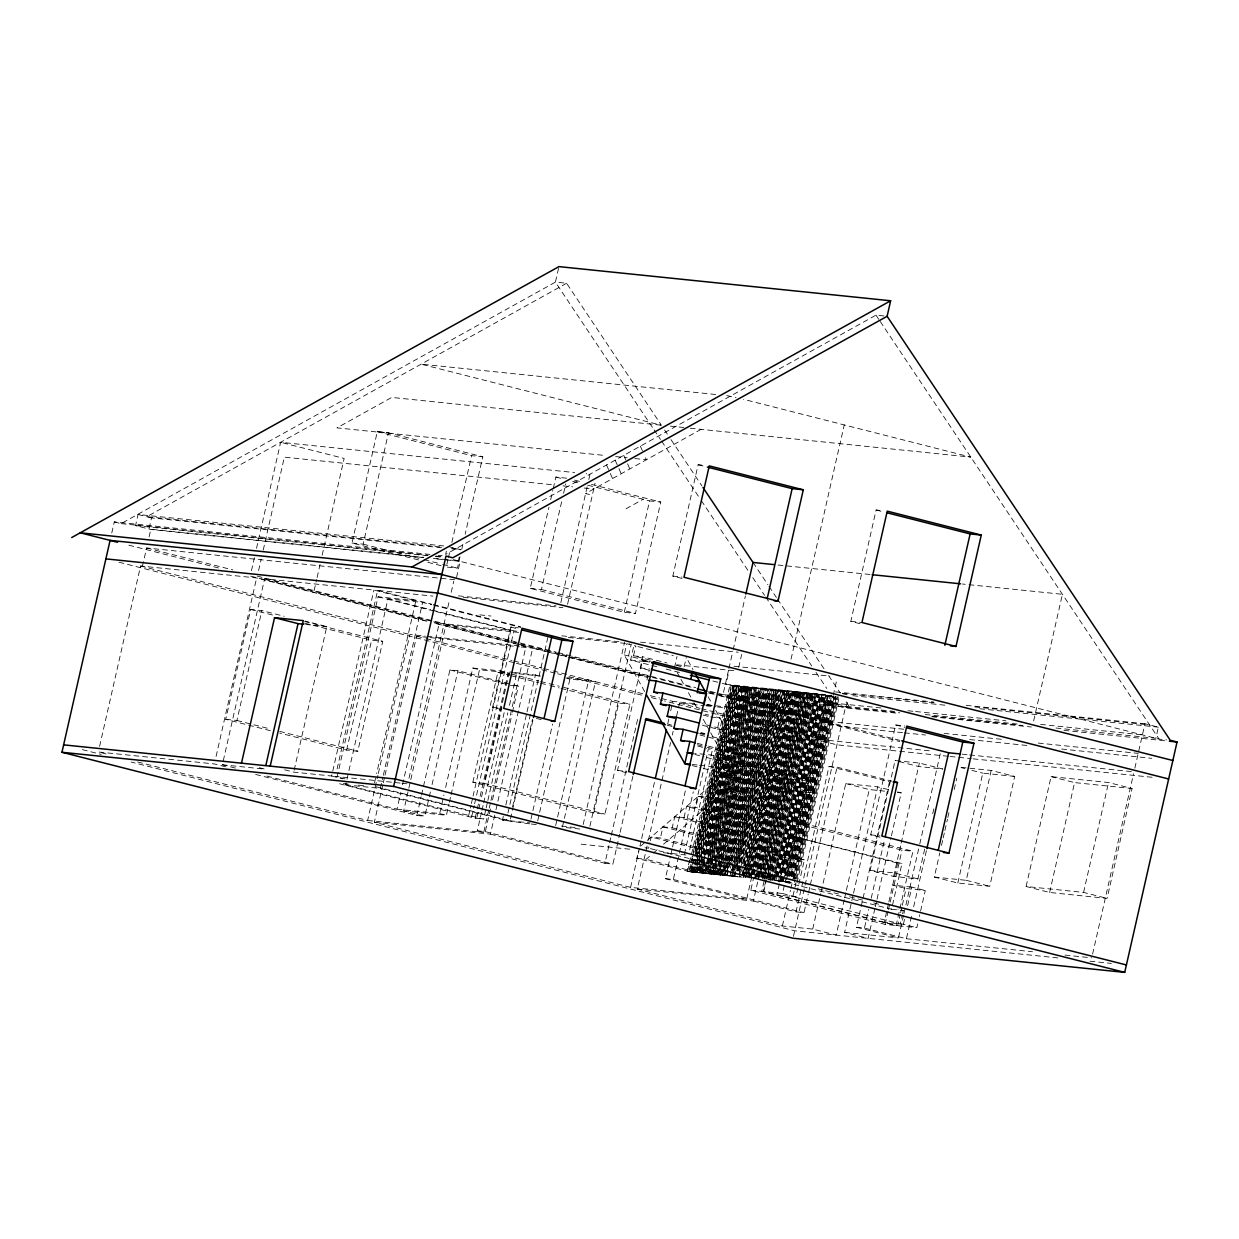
<?xml version="1.0" encoding="UTF-8"?>
<svg xmlns="http://www.w3.org/2000/svg" width="1239" height="1239" viewBox="0 0 1239 1239"><rect width="100%" height="100%" fill="white"/><g stroke="black" fill="none" stroke-linecap="round" stroke-linejoin="round"><path stroke-width="0.75" stroke-dasharray="5 3.75" d="M111.773 533.002L114.298 521.898L430.661 554.483M423.661 557.596L150.786 529.487L135.547 525.615L138.071 514.479L447.465 546.337M99.6 746.343L140.565 566.006L256.628 577.963L426.836 621.25M441.673 547.777L151.499 517.902L148.974 529.038L423.769 557.333M142.392 566.471L146.589 547.979L455.983 579.852L460.18 561.36L433.278 558.588M149.098 536.89L150.786 529.487M251.455 570.714L254.413 557.689M256.519 548.381L280.633 442.292L574.648 472.57M216.082 756.425L256.628 577.963M258.579 570.575L261.119 559.409M263.226 550.116L284.351 457.145L553.399 484.852M270.365 730.685L225.73 719.332L250.696 609.449L261.863 610.595L284.196 616.279M235.364 768.072L222.37 764.757L264.619 578.783L373.915 590.043L415.886 600.714L376.625 773.539M225.73 719.332L236.912 720.479L261.863 610.595M314.117 590.6L316.657 579.434M317.091 577.56L320.049 564.535M322.155 555.227L344.148 458.445L280.633 442.292M294.154 770.24L326.786 626.593L305.088 621.08M418.565 559.951L352 543.023L377.306 431.652L388.473 432.798L482.776 456.788L465.183 534.179M352 543.023L363.166 544.169L388.473 432.798M284.676 769.806L293.72 772.114L331.649 776.017L373.915 590.043M337.101 768.892L377.647 590.414L432.829 596.098M337.07 777.163L378.05 596.811L415.886 600.714M346.626 750.075L371.592 640.207L382.758 641.353L357.792 751.237L346.626 750.075L279.673 733.054M485.734 809.779L483.613 819.118L345.712 784.829L387.962 598.855L422.607 602.417L431.853 604.771M374.488 782.94L376.191 775.428M137.591 761.97L367.642 820.481L377.88 775.397M378.313 773.523L409.892 634.507L425.116 636.072M345.712 784.829L380.342 788.407L382.913 777.132M383.331 775.258L422.607 602.417M751.763 876.778L746.637 899.313L630.574 887.372L374.348 822.2L382.897 784.628M383.316 782.738L384.601 777.116M385.019 775.227L416.614 636.211L428.028 637.388M446.365 551.2L445.622 554.437L875.988 315.14L887.124 316.286M448.007 559.455L446.288 566.997L457.47 568.159L460.041 556.822M448.441 557.565L450.16 550.023M451.863 542.465L471.594 455.642L482.776 456.788M266.943 776.094L396.991 809.175L400.832 792.263M402.536 784.752L439.241 623.202L510.7 630.558L473.097 796.011M408.994 778.216L449.54 599.753M451.228 592.319L453.737 581.23M459.204 557.178L458.368 560.895L450.671 560.105M461.76 549.28L463.479 541.722M430.367 792.015L424.853 816.269L403.697 810.879L445.947 624.905L518.568 632.386M255.637 774.437L416.877 815.448L421.105 796.785M421.539 794.927L449.927 669.927L457.919 670.748L509.198 683.789M432.055 784.55L457.919 670.748M558.557 268.336L555.413 282.12L653.015 428.276M396.991 809.175L439.706 813.574L443.949 794.927M445.637 787.462L472.771 668.053L501.501 671.011L508.222 672.731L478.966 801.447M403.697 810.879L446.427 815.277L448.967 804.096M449.385 802.222L450.655 796.631M451.089 794.757L479.478 669.772L508.222 672.731M472.88 782.196L497.846 672.312L509.028 673.474L484.062 783.342L472.88 782.196L593.775 812.939L604.957 814.1L629.923 704.217L561.097 686.716M501.718 709.591L492.595 707.268L510.809 627.089L518.243 627.863M468.435 816.532L470.99 805.335M471.409 803.476L472.678 797.885M471.641 816.857L474.196 805.598M474.614 803.708L513.891 630.883L519.668 631.472M339.532 783.745L475.157 818.251L476.86 810.786M477.278 808.912L478.548 803.321M476.907 817.399L479.865 804.343M481.568 796.878L501.903 707.33M509.121 675.627L509.957 671.894L540.545 675.797M488.816 809.903L483.706 832.438L477.325 830.811L481.553 812.164M481.986 810.291L483.256 804.7M483.675 802.841L504.443 711.418M486.168 807.921L487.438 802.33M487.856 800.456L507.773 712.781M509.477 705.316L516.678 673.598L540.39 676.045M489.25 808.014L490.536 802.376M490.954 800.502L525.956 646.464L434.316 623.155M477.325 830.811L485.301 831.632L490.814 807.394M492.502 799.929L512.001 714.113M512.435 712.239L518.367 686.127L511.041 684.253M374.348 822.2L490.412 834.141L495.538 811.607M495.972 809.733L532.662 648.167L545.764 651.497M529.456 823.842L502.445 820.032L503.297 816.3M505.837 805.118L526.606 713.695M527.024 711.836L535.511 674.527M502.445 820.032L506.271 820.435L507.556 814.797M507.99 812.923L548.103 636.335M512.559 806.821L532.476 719.131M376.253 786.796L510.019 820.822L533.064 719.379M560.833 602.603L587.224 486.478M588.819 479.431L590.012 474.15L586.171 473.747M567.555 604.307L595.061 483.21M530.973 819.149L552.594 724.01M537.695 820.868L569.909 679.08L595.448 681.713L562.382 827.234M555.676 825.515L588.726 680.01L566.842 677.748M624.27 612.267L649.577 500.912L660.743 502.058L635.452 613.429L624.27 612.267L530.246 588.355L548.923 507.262M583.182 824.508L624.58 642.282M644.667 691.579L624.239 654.889L626.779 643.753L636.072 646.123M589.903 826.212L631.301 644.001M593.775 812.939L618.741 703.071L629.923 704.217M656.778 666.721L630.605 660.062L633.965 645.271M650.243 660.108L633.501 655.849L635.607 646.572M649.53 670.299L640.238 667.929L642.762 656.794L666.954 662.958M626.81 772.826L617.487 770.457L642.452 660.573L649.871 661.332M490.412 834.141L604.926 863.273L609.17 844.626M609.588 842.752L610.858 837.161M611.292 835.287L637.992 717.753M646.959 680.025L649.066 670.748M682.054 578.443L672.839 576.104L698.13 464.733L705.564 465.508M604.926 863.273L612.902 864.094L619.686 834.25M620.12 832.376L632.835 776.419M674.481 667.666L677.005 656.531M692.043 864.357L690.34 871.884L636.846 858.364L638.534 850.93M630.574 887.372L639.541 847.91M639.959 846.036L641.244 840.398M641.678 838.524L654.904 780.291M667.713 723.932L668.983 718.295M670.702 710.783L672.823 701.382L695.668 703.737M684.16 666.768L686.267 657.491M844.255 899.638L836.201 935.073L812.691 929.095L782.367 925.967L637.295 889.075L647.966 842.117M648.384 840.228L670.578 742.548M672.297 735.037L673.149 731.273M676.556 716.25L679.545 703.102L704.279 705.641M644.93 847.801L648.632 848.173L649.902 842.613M650.32 840.754L651.156 837.037L660.418 837.998L710.659 850.775L713.184 839.639L722.445 840.584L724.97 829.449L734.231 830.409L684.005 817.632L674.744 816.671L672.204 827.807L662.942 826.862L660.418 837.998M746.637 899.313L665.374 878.652L670.454 856.257M670.888 854.399L672.158 848.792M672.576 846.934L685.725 789.104M684.005 817.632L686.53 806.496L695.791 807.441L746.017 820.218L748.557 809.082L757.819 810.043L707.577 797.266L698.316 796.305L695.791 807.441M665.374 878.652L673.35 879.473L693.282 791.783M684.424 854.229L708.383 748.759L712.41 749.781L689.287 851.549M728.486 670.392L723.003 694.599L899.793 712.797M728.919 668.533L732.729 651.776M733.147 649.917L745.413 595.944M722.229 683.355L725.977 684.315L728.919 671.368M702.498 725.295L717.381 729.074L719.921 717.939L716.188 716.994M689.612 860.005L687.072 871.141L699.911 872.86L702.9 859.711M687.645 871.187L729.91 685.213L825.685 695.079L783.435 881.053L788.035 881.936M731.18 685.353L688.93 871.327L692.57 872.101M689.565 871.389L692.555 858.24M692.988 856.366L731.815 685.415L735.78 686.22L695.234 864.698M695.033 851.208L732.59 685.895L831.57 696.086L790.606 876.438M707.577 797.266L710.102 786.13L719.363 787.075L769.605 799.852L772.129 788.716L781.391 789.677L731.149 776.899L721.903 775.939L772.129 788.716M692.105 865.953L690.851 871.528L694.49 872.302M692.524 864.094L693.794 858.534M695.482 851.1L733.101 685.539M691.486 871.59L692.756 865.953M693.19 864.079L694.475 858.441M694.893 856.567L733.736 685.616L737.701 686.421L699.71 853.625M691.61 872.008L692.895 866.371M695.884 853.222L733.875 686.034L729.91 685.213M692.26 872.07L693.53 866.433M696.519 853.284L734.51 686.096M738.723 667.403L741.665 654.471M694.026 866.154L692.756 871.714L696.411 872.504M694.444 864.295L695.714 858.735M696.132 856.877L735.021 685.74M693.406 871.791L694.676 866.154M695.11 864.28L696.38 858.642M696.814 856.753L735.656 685.802L738.336 686.483L696.086 872.473M693.53 872.21L694.816 866.572M694.165 872.271L696.303 862.886M696.736 860.997L698.006 855.359M698.44 853.485L736.431 686.298M699.927 735.006L724.118 741.17L726.643 730.034L702.451 723.87M696.783 862.638L694.676 871.915L698.316 872.705M697.201 860.78L698.471 855.22M698.889 853.361L736.926 685.941L740.256 686.685L698.006 872.674M695.311 871.977L696.597 866.355M697.015 864.466L698.3 858.828M698.734 856.954L737.561 686.003M695.451 872.411L699.292 855.499M696.597 872.117L698.703 862.84M699.121 860.981L738.847 686.143L742.176 686.886L703.334 857.837M698.517 866.541L697.232 872.179L698.502 872.318L740.767 686.329L744.081 687.087L705.254 858.038M698.935 864.667L739.482 686.205M697.356 872.597L698.641 866.959M699.075 865.085L739.621 686.623M741.402 686.406L699.152 872.38L700.422 872.504L742.672 686.53L746.002 687.273L707.593 856.35M699.276 872.798L703.117 855.886M703.551 854.012L741.526 686.824M706.726 865.875L705.022 873.387L701.057 872.581L743.323 686.592M701.197 872.999L703.334 863.598M703.752 861.725L705.037 856.087M705.456 854.213L743.446 687.01M703.117 867.424L701.832 873.061L697.557 872.21M703.535 865.55L704.821 859.912M703.179 868.988L702.343 872.705L701.057 872.581M703.597 867.145L704.867 861.57M706.555 854.151L744.593 686.731L747.922 687.475L707.794 864.063M749.192 687.614L706.942 873.588L702.978 872.767L703.829 869.019M704.263 867.145L705.533 861.508M707.252 853.981L745.228 686.793M703.969 869.437L703.117 873.201L699.462 872.411M707.376 854.414L745.367 687.211M703.752 873.263L704.604 869.499M705.936 865.488L704.248 872.906L702.978 872.767M706.369 863.629L707.624 858.054M708.058 856.195L746.513 686.933L749.827 687.676L707.577 873.65M712.27 858.751L708.863 873.789L704.898 872.968L705.75 869.22M706.168 867.331L707.454 861.694M707.887 859.82L747.148 686.995M707.159 864.001L747.272 687.413M705.657 873.464L707.376 865.937M707.856 865.674L706.168 873.108L704.898 872.968M708.274 863.815L709.544 858.255M709.962 856.397L748.418 687.118L751.748 687.877L713.339 856.939M709.808 873.882L706.803 873.17L707.655 869.406M708.089 867.532L709.374 861.895M709.792 860.021L749.068 687.196M706.803 873.17L708.089 873.294L709.777 865.875M710.195 864.017L750.338 687.32L753.033 688.001M709.575 869.608L708.723 873.371L713.649 874.285M710.009 867.734L711.279 862.096M711.713 860.222L750.973 687.382L754.938 688.203L716.529 857.28M712.704 856.877L751.113 687.8M731.149 776.899L733.689 765.764L742.951 766.693L740.101 754.195L715.708 710.365M709.498 873.851L712.905 858.828M710.009 873.495L711.682 866.076M712.115 864.218L713.37 858.642M713.803 856.799L752.259 687.521M710.768 873.991L711.496 869.809M712.053 868.353L752.894 687.583L756.859 688.404L717.598 861.229M711.418 874.053L712.27 870.289M712.688 868.415L713.974 862.778M714.392 860.904L753.668 688.063M710.644 873.557L711.914 873.696L712.766 869.979M713.184 868.121L754.164 687.722M712.688 874.176L716.096 859.154M713.323 874.238L714.175 870.49M714.609 868.616L715.894 862.979M716.312 861.09L755.573 688.264M718.651 865.178L758.779 688.59L754.814 687.784L712.549 873.758L713.834 873.898L717.211 859.045M717.629 857.187L756.084 687.908M714.609 874.378L715.461 870.614M715.879 868.74L717.164 863.103M715.244 874.44L716.096 870.692M718.651 859.417L757.494 688.466M718.868 867.13L759.414 688.667L756.719 687.97L714.469 873.96L715.755 874.084L718.697 861.09M719.116 859.246L758.005 688.11L761.335 688.853L719.069 874.842M719.379 861.012L716.39 874.161L720.99 875.028L723.127 865.643M719.797 859.123L758.64 688.172M717.164 874.641L718.434 869.004M717.66 874.285L718.93 868.725M719.348 866.866L720.618 861.291M721.036 859.432L759.925 688.311L763.239 689.054L723.545 863.769M719.162 870.599L720.432 864.961M720.866 863.087L760.56 688.373M718.434 874.765L760.684 688.791M720.85 868.911L719.58 874.486L718.31 874.347M721.268 867.052L722.538 861.492M722.957 859.634L761.83 688.497L765.16 689.256L725.465 863.955M720.355 874.966L722.352 865.163M722.91 863.691L762.465 688.574M722.755 869.112L721.501 874.688L720.215 874.548M723.189 867.254L724.443 861.694M724.877 859.835L763.751 688.698L767.08 689.457L728.238 860.408M722.987 870.986L764.386 688.76M722.26 875.168L723.545 869.53M723.979 867.656L764.525 689.194M723.762 871.482L725.047 865.844M728.021 875.756L724.056 874.951L766.306 688.961M727.169 862.22L724.18 875.369L720.54 874.579M727.603 860.331L766.43 689.38M724.815 875.431L726.1 869.793M726.534 867.919L727.804 862.282M728.284 862.081L725.326 875.075L724.056 874.951M728.702 860.222L767.576 689.101L770.906 689.844L732.063 860.795M729.926 875.958L725.961 875.137L768.226 689.163M726.952 871.807L728.238 866.169M728.656 864.295L768.35 689.581M726.735 875.632L728.021 869.995M728.439 868.105L729.725 862.483M730.158 860.594L768.985 689.643L765.671 688.899L723.406 874.873L722.136 874.749L726.1 875.555M730.189 862.282L727.247 875.276L725.961 875.137M730.623 860.424L769.496 689.287L772.826 690.046L730.576 876.019M731.304 860.315L770.131 689.364M730.576 864.481L770.271 689.782M730.36 868.307L731.645 862.669M732.528 860.625L771.417 689.488L774.096 690.169L731.846 876.159M730.36 874.084L772.052 689.55L776.017 690.371L735.889 866.959M732.342 870.103L773.322 689.689M732.141 873.851L733.426 868.214M733.844 866.34L773.972 689.751L777.937 690.572L738.661 863.397M732.481 876.221L774.731 690.247M734.262 870.289L775.242 689.891M734.913 870.289L775.877 689.953L779.842 690.773L740.581 863.598M733.767 876.345L735.47 868.833M734.402 876.422L736.105 868.895M736.539 867.021L776.652 690.433M733.627 875.927L734.913 876.066L777.163 690.077M736.818 870.49L777.798 690.154L780.493 690.835L741.216 863.66M736.957 870.909L738.243 865.271M737.592 870.971L738.878 865.349M739.296 863.459L778.572 690.634M738.088 870.692L779.083 690.278L782.398 691.021L743.137 863.862M738.738 870.692L779.718 690.34M738.878 871.11L740.148 865.472M739.513 871.172L740.798 865.534M740.426 869.035L738.738 876.453L742.068 877.212M740.845 867.176L780.988 690.479L784.318 691.223L742.486 875.323M739.373 876.515L740.659 870.893M742.502 863.8L781.623 690.541M741.433 871.373L742.703 865.736M743.601 863.66L782.909 690.681L786.238 691.424L743.973 877.398M743.849 865.442L783.544 690.743M741.851 875.261L783.683 691.161M791.04 659.194L844.255 424.946M743.415 873.139L744.685 867.563M745.104 865.72L784.829 690.866L788.143 691.625L747.597 870.088M743.214 876.918L744.484 871.28M744.918 869.406L785.464 690.944M743.338 877.336L785.588 691.362M745.336 873.34L786.734 691.068L790.064 691.811L750.369 866.526M745.971 873.356L747.256 867.718M747.69 865.844L787.385 691.13M745.259 877.537L746.544 871.9M746.962 870.026L787.508 691.548M745.893 877.599L747.179 871.962M747.241 873.526L748.511 867.966M748.929 866.107L788.654 691.269L791.984 692.012L751.438 870.475M747.891 873.557L749.177 867.919M749.595 866.046L789.289 691.331M747.179 877.739L748.449 872.101M748.883 870.212L789.429 691.749M748.666 874.037L749.951 868.4M748.31 877.444L790.575 691.47L793.889 692.214L752.181 874.904M748.96 877.506L791.21 691.532M750.788 870.413L791.334 691.951M749.719 878.002L751.004 872.364M750.648 875.787L752.336 868.353M752.77 866.51L792.48 691.656L795.81 692.415L755.867 867.95M751.299 875.834L753.002 868.307M753.436 866.433L793.13 691.734M751.004 878.126L752.29 872.488M752.708 870.614L793.254 692.152M752.987 874.13L754.257 868.554M754.675 866.696L794.4 691.858L797.095 692.539L756.549 871.002M753.637 874.145L754.923 868.508M755.341 866.634L795.035 691.92L799 692.74L756.75 878.714M753.777 874.564L755.047 868.926M755.48 867.052L795.175 692.338M917.681 923.953L916.829 927.655L885.126 924.402L750.803 890.237L753.746 877.243M754.179 875.384L755.697 869.004M756.595 866.897L796.321 692.059M754.706 878.095L755.558 874.347M757.261 866.835L796.956 692.121L800.921 692.942L760.792 869.53M754.83 878.528L756.115 872.891M755.898 876.701L797.73 692.601M755.976 878.234L798.226 692.26M757.044 876.422L798.876 692.322L802.841 693.128L762.713 869.716M757.819 876.902L799.635 692.802M758.314 876.577L759.584 871.002M760.003 869.143L800.146 692.446M637.295 889.075L753.358 901.032L760.188 870.971M760.607 869.097L795.608 715.042L899.762 741.542M758.531 878.497L759.383 874.734M759.817 872.86L800.781 692.524L803.476 693.205L763.348 869.778M759.089 877.042L760.374 871.404M759.724 877.104L761.009 871.466M761.443 869.592L801.556 693.004M761.071 873.061L802.067 692.647L805.396 693.391L765.268 869.979M760.87 876.809L802.702 692.709M761.009 877.227L762.295 871.606M761.644 877.305L762.93 871.667M762.155 876.964L763.41 871.404M763.828 869.546L803.987 692.849L807.301 693.592L766.337 873.944M762.372 878.885L763.224 875.137M763.642 873.247L804.622 692.911M762.93 877.429L764.2 871.791M764.633 869.917L804.746 693.329M763.565 877.491L764.85 871.869M763.642 879.024L764.478 875.307M764.912 873.449L805.892 693.035L809.222 693.794L766.972 879.767M764.277 879.086L765.129 875.323M765.563 873.449L806.527 693.112M806.666 693.53L761.753 891.352L896.076 925.518L912.942 851.286L778.619 817.121L767.669 815.99L901.992 850.155L912.942 851.286M765.052 879.566L765.903 875.818M767.669 869.933L807.813 693.236L811.142 693.995L768.877 879.969M765.872 880.387L763.348 891.522L897.671 925.688L900.195 914.552M766.306 878.528L767.561 872.968M767.994 871.11L808.447 693.298M766.755 877.832L808.587 693.732M763.751 891.631L766.275 880.495M766.709 878.637L767.963 873.061M768.397 871.203L772.191 854.507M767.901 877.553L809.733 693.437L813.047 694.181L771.649 876.407M810.368 693.499L768.118 879.489L769.388 879.613L811.638 693.639L814.968 694.382L774.421 872.845M768.242 879.907L810.492 693.917M770.023 879.675L812.288 693.701M770.162 880.093L812.412 694.119M771.308 879.814L772.563 874.238M772.997 872.38L813.558 693.825L816.888 694.583L776.342 873.046M772.083 880.294L814.193 693.902M772.718 880.356L773.988 874.734M774.483 874.44L773.229 880.015L776.868 880.79M774.902 872.581L815.479 694.026L818.158 694.707L777.612 873.17M774.716 876.314L816.114 694.088L820.079 694.909L778.681 877.135M773.988 880.495L775.273 874.858M775.707 872.984L816.253 694.521M775.908 874.92L774.638 880.557L789.955 882.137M775.986 876.5L817.384 694.227M776.636 876.515L818.034 694.289L821.999 695.11L779.734 881.084M775.908 880.697L777.194 875.059M777.395 876.995L818.793 694.785M777.891 876.685L819.304 694.429M779.393 872.953L819.939 694.49L823.904 695.311M778.464 880.96L779.749 875.323M780.167 873.433L820.714 694.971M780.663 873.17L821.225 694.614M779.316 883.794L776.776 894.945L795.934 896.912L804.374 859.789L790.947 856.366L771.789 854.399L785.216 857.822L804.374 859.789M779.734 881.951L781.004 876.376M781.422 874.517L790.219 835.767L901.961 863.537L891.569 909.271L784.117 881.936L795.903 883.159L792.852 896.587L900.319 923.922L902.224 915.528M780.384 881.146L822.634 695.172M782.289 881.347L824.554 695.373L821.86 694.692L779.61 880.666L780.88 880.79L823.145 694.816L826.459 695.559L785.495 875.911M781.654 881.285L823.78 694.878M781.53 880.867L782.8 880.991L825.05 695.017L827.745 695.698L786.765 876.035M784.845 875.849L825.824 695.497M785.975 875.617L826.971 695.218M750.803 890.237L782.506 893.489L784.612 884.212M785.03 882.354L827.606 695.28L830.3 695.962L789.32 876.298M786.548 879.86L828.38 695.76M787.896 875.818L828.891 695.404L831.446 695.668L790.467 876.019M788.546 875.818L829.526 695.482M788.685 876.236L829.65 695.9M789.816 876.019L830.796 695.606M791.241 876.5L832.205 696.163L828.891 695.404M791.721 876.221L832.298 697.665M833.258 695.358L837.037 678.724M792.511 876.639L833.491 696.287M860.036 623.713L850.806 621.374L876.112 510.003L883.531 510.778M793.146 876.701L834.126 696.349M782.367 925.967L790.467 890.283M790.9 888.409L834.281 697.449M793.223 878.265L834.203 697.867M793.998 878.714L835.597 696.101M794.648 878.776L836.046 696.55M794.292 882.183L836.542 696.194M795.918 878.9L837.316 696.69M796.878 879.009L838.276 696.783M796.987 882.865L839.237 696.876M753.358 901.032L795.996 911.873L829.061 766.352L837.053 767.173L892.003 781.159M793.44 936.374L845.354 707.856L899.034 713.385M881.053 707.965L833.011 703.024L846.454 706.431L847.879 700.159M795.996 911.873L803.987 912.694L808.231 894.047M808.649 892.173L809.919 886.582M810.337 884.708L837.053 767.173M812.691 929.095L820.745 893.644M821.178 891.786L845.757 783.575L877.677 786.873L890.345 790.095M844.673 897.764L845.943 892.173M846.376 890.299L869.267 789.553L888.038 791.489M874.904 908.512L868.136 938.372L844.626 932.378L851.41 902.534M851.828 900.676L853.098 895.069M853.532 893.211L877.677 786.873M880.015 837.223L870.692 834.854L895.658 724.97L904.935 725.93M903.541 915.389L898.43 937.923L856.443 927.252L889.509 781.732L892.7 782.057M924.681 849.118L917.913 878.916L893.644 876.407L870.134 870.428L895.1 760.545L919.369 763.054L942.879 769.032L918.61 766.523L895.1 760.545M856.443 927.252L864.435 928.073L868.663 909.411M871.218 898.229L884.77 838.524M875.338 906.654L876.608 901.047M877.026 899.189L891.011 837.626M891.445 835.752L901.187 792.852L897.578 791.922M893.644 876.407L900.83 844.75M901.171 843.124L919.369 763.054M888.456 903.711L884.243 922.265L903.401 924.248L916.829 927.655M888.874 901.853L897.686 863.103L901.961 863.537M885.126 924.402L888.069 911.408M888.502 909.55L889.757 903.974M890.191 902.116L901.992 850.155M900.629 912.694L901.884 907.134M902.317 905.275L906.112 888.564L925.27 890.531L919.353 916.519M902.596 913.84L903.37 910.495L897.81 909.07M903.974 913.499L919.338 845.881M919.772 843.991L940.68 751.949M903.401 924.248L904.656 918.672M907.614 905.678L911.827 887.124L925.27 890.531M932.719 813.729L933.989 808.138M864.435 928.073L906.406 938.744L911.95 914.32M913.67 906.809L926.462 850.45M961.154 767.359L991.2 770.441L1014.71 776.435L989.744 886.303L957.824 883.02L934.314 877.042L939.812 852.835M941.501 845.385L942.771 839.794M943.204 837.936L944.474 832.345M944.892 830.486L947.432 819.304M947.85 817.446L949.12 811.855M954.2 789.506L956.74 778.34M957.824 883.02L982.79 773.136L1014.71 776.435M934.314 877.042L966.25 880.325L991.2 770.441M1033.651 720.912L1062.412 594.302L962.486 584.018M1026.109 886.489L1051.075 776.621L1108.549 782.537L1132.059 788.515L1107.093 898.399L1049.619 892.467L1026.109 886.489L1083.583 892.405L1107.093 898.399M1049.619 892.467L1074.585 782.599L1132.059 788.515M1083.583 892.405L1108.549 782.537M1092.612 954.076L1133.577 773.74M1134.847 768.165L1144.944 723.746L1158.372 727.169L1155.848 738.305L1053.986 727.82M550.674 499.704L552.842 490.288M553.275 488.398L555.877 477.077L567.059 478.223M530.246 588.355L541.428 589.501L561.84 500.866M563.575 493.323L565.758 483.891M640.687 846.067L645.922 841.544M647.238 840.414L733.689 765.733L783.931 778.541L817.059 781.948L711.217 755.031L694.692 753.327M636.846 858.364L646.092 859.308L651.9 854.306M653.356 853.051L657.708 849.288M663.515 844.27L740.411 777.844M702.141 867.083L696.333 872.086L646.092 859.308M703.597 865.829L709.389 860.811M710.845 859.556L790.652 790.621L793.177 779.486L705.936 757.308M114.298 521.898L121.097 523.632L555.413 282.12L566.595 283.266L661.425 425.271L421.136 364.158L717.087 394.637M566.595 283.266L146.806 516.694L440.821 546.988M701.15 429.298L585.613 493.54L592.335 495.244M626.051 508.78L643.32 499.178M726.689 395.613L736.121 397.44M660.79 425.132L391.756 397.425L336.993 427.873L606.041 455.58M670.392 426.123L683.851 427.517M690.247 428.229L970.803 457.129L743.586 399.33M377.57 431.73L388.736 432.876M615.644 456.572L627.166 457.764M634.864 458.554L646.386 459.731L644.125 454.651M563.002 485.843L572.604 486.834M584.142 488.027L593.744 489.018M777.999 565.015L870.243 574.509M452.343 548.165L456.2 548.567M451.29 548.769L460.893 549.76L449.215 546.786M672.839 576.104L682.116 577.064M438.327 555.273L442.153 555.676M121.097 523.632L428.214 555.258M435.896 556.048L441.657 556.652M135.547 525.615L427.641 555.692M435.323 556.497L443.004 557.287M433.387 558.324L448.75 559.904M850.806 621.374L861.941 622.52M458.461 595.851L556.156 605.902M463.262 597.353L562.878 607.621M479.818 614.869L491 616.031M640.548 642.158L738.258 652.225M561.778 635.824L618.881 641.694M568.252 637.496L629.397 643.8M633.501 655.849L642.762 656.794M734.015 666.226L829.789 676.091M427.021 636.273L525.956 646.464M305.708 624.425L326.786 626.593M429.933 637.589L519.358 646.804M521.247 646.99L532.662 648.167M630.605 660.062L649.763 662.029M676.587 664.785L734.061 670.717M640.238 667.929L649.484 668.89M835.551 691.889L933.556 701.971M966.219 705.347L1144.944 723.746M842.179 693.282L934.423 702.776M974.783 706.942L1149.653 724.954M852.819 695.698L946.983 705.394M979.646 708.754L1158.372 727.169M725.977 684.315L825.592 694.568M907.955 710.737L913.732 711.341M915.652 711.527L1005.975 720.835M1040.559 724.397L1142.404 734.882M846.454 706.431L894.496 711.387M925.239 714.547L1019.403 724.257M831.059 694.878L838.571 706.122L849.737 707.268L844.317 699.152M453.335 559.61L1159.131 739.141L1166.549 739.9M932.456 716.157L1022.779 725.465M931.635 716.731L1031.328 726.999M1063.929 730.36L1167.463 741.03M707.082 704.914L788.887 713.339L715.956 694.785M705.781 705.084L713.184 705.843L705.75 703.953M510.375 685.306L518.367 686.127M706.184 705.843L715.693 706.819M717.598 707.02L795.608 715.042M903.758 729.229L828.814 721.501L708.863 690.99M944.118 733.38L1001.762 739.327M1038.282 743.075L1138.207 753.374M902.503 732.652L841.142 726.333L709.932 692.957M904.424 732.853L925.518 735.021M969.61 739.559L1027.131 745.491M1061.637 749.037L1151.759 758.33M710.659 716.978L719.921 717.939M929.265 750.772L824.616 739.993L701.863 708.77M962.037 754.148L967.767 754.737M969.672 754.938L1132.09 771.665M717.381 729.074L726.643 730.034M492.595 707.268L501.872 708.228M948.16 756.27L836.944 744.825L664.491 700.964M950.065 756.471L971.159 758.64M973.08 758.841L1155.228 777.596M700.035 733.302L706.416 733.953L700.918 732.559M724.118 741.17L733.38 742.115L707.33 735.486M692.152 764.463L697.665 765.036M699.508 765.222L708.693 766.167L814.534 793.084L790.652 790.621L699.694 767.483M897.439 792.464L901.187 792.852M617.487 770.457L626.764 771.417M769.605 799.852L760.343 798.907L710.102 786.13M222.37 764.757L264.991 769.156L255.946 766.848M400.104 783.063L335.397 776.404L346.533 779.238M402.009 783.265L407.708 783.853M746.017 820.218L736.771 819.273L686.53 806.496M870.692 834.854L879.969 835.814M343.358 783.575L350.931 784.349M358.505 785.139L366.063 785.913M510.019 820.822L530.122 822.882M561.391 826.103L576.615 827.683M475.157 818.251L483.613 819.118M531.314 824.028L536.843 824.601M566.192 827.621L583.337 829.387M416.877 815.448L424.853 816.269M710.659 850.775L701.398 849.815L651.156 837.037M870.134 870.428L894.403 872.922L917.913 878.916M367.642 820.481L483.706 832.438M581.23 844.208L631.007 849.335M663.562 852.695L688.45 855.251M691.455 860.191L698.873 860.95L648.632 848.173M911.827 887.124L892.669 885.142L906.112 888.564M729.802 875.539L734.727 876.453M731.707 875.725L736.632 876.639M739.698 876.562L740.659 876.654M774.174 880.108L778.789 880.991M775.769 880.279L780.694 881.177M777.689 880.464L782.614 881.378M785.356 881.254L786.626 881.394M788.546 881.579L787.276 881.456L790.281 882.168M689.767 871.822L735.672 876.546M736.322 876.608L740.148 877.011M891.569 909.271L903.37 910.495M844.626 932.378L898.43 937.923M906.406 938.744L1032.521 951.738M1064.998 955.083L1091.76 957.84M1057.796 957.902L794.695 930.799L131.117 762.016M1089.964 961.216L1111.429 963.415M698.13 464.733L705.518 466.607M876.112 510.003L883.484 511.877M574.555 480.128L582.051 482.048M591.421 484.418L660.743 502.058M377.306 431.652L471.594 455.642M555.877 477.077L563.373 478.982M572.743 481.367L580.239 483.272M587.735 485.177L649.577 500.912M363.166 544.169L422.344 559.223M424.187 559.687L440.821 563.915M442.679 564.395L457.47 568.159M541.428 589.501L635.452 613.429M427.811 562.305L444.445 566.533M138.071 514.479L151.499 517.902M842.257 693.592L848.978 695.296M637.93 646.603L673.288 655.586M838.571 706.122L845.354 707.856M676.246 665.312L681.837 666.737M377.647 590.414L431.513 604.121M433.371 604.601L520.69 626.81M433.712 605.252L520.752 627.383M624.239 654.889L650.289 661.518M510.809 627.089L518.103 628.947M642.452 660.573L649.917 662.478M895.658 724.97L904.981 727.355M666.133 669.091L682.968 673.366M712.89 680.985L720.37 682.89M387.962 598.855L430.553 609.681M432.411 610.161L513.891 630.883M378.05 596.811L434.099 611.075M435.958 611.555L510.7 630.558M1051.075 776.621L1074.585 782.599M146.589 547.979L232.808 569.909M257.17 576.104L556.079 652.132M557.953 652.612L695.745 687.66M264.619 578.783L431.807 621.312M433.665 621.777L439.241 623.202M445.947 624.905L519.11 643.506M520.984 643.986L560.369 654.006M562.258 654.486L569.754 656.391M571.628 656.871L650.413 676.912M652.287 677.392L693.561 687.877M708.569 691.703L899.886 740.364M128.841 545.16L220.712 568.531M250.681 576.15L426.944 620.987M434.378 622.876L648.183 677.253M547.638 651.977L555.118 653.882M556.977 654.347L566.331 656.732M568.205 657.212L646.758 677.191M708.476 692.88L714.082 694.305M961.092 767.622L964.701 768.536M971.934 770.379L982.79 773.136M140.565 566.006L409.892 634.507M416.614 636.211L424.094 638.116M425.953 638.596L511.986 660.48M513.86 660.96L541.908 668.084M543.782 668.564L551.262 670.469M553.136 670.949L642.902 693.778M650.382 695.683L659.737 698.053M661.611 698.533L672.823 701.382M679.545 703.102L700.004 708.305M119.006 562.212L514.526 662.819M516.4 663.299L555.769 673.304M557.643 673.784L561.391 674.728M568.887 676.649L642.003 695.234M651.373 697.619L662.617 700.484M566.548 678.229L569.909 679.08M705.037 714.16L708.754 715.104M703.21 715.089L708.801 716.514M511.645 672.312L516.678 673.598M304.639 621.482L382.758 641.353M510.886 673.939L538.779 681.032M540.638 681.512L559.238 686.236M250.696 609.449L273.014 615.133M304.624 623.171L371.592 640.207M497.846 672.312L509.012 675.147M510.871 675.627L538.764 682.72M540.622 683.2L548.072 685.09M549.93 685.554L559.223 687.924M561.081 688.404L618.741 703.071M472.771 668.053L479.478 669.772M667.945 724.165L671.615 725.109M449.927 669.927L506.72 684.362M667.294 725.218L672.792 726.612M829.061 766.352L889.509 781.732M699.88 733.596L705.471 735.021M697.309 743.323L706.617 745.692M708.476 746.157L740.101 754.21L730.84 753.25L704.79 746.637M697.356 744.732L702.931 746.157M845.757 783.575L869.267 789.553M697.805 746.064L706.617 748.31M694.785 754.458L704.077 756.828M536.348 718.403L541.815 719.797M692.245 765.594L697.836 767.018M698.316 796.305L748.557 809.082M966.25 880.325L989.744 886.303M790.219 835.767L897.686 863.103M674.744 816.671L724.97 829.449M672.204 827.807L722.445 840.584M662.942 826.862L713.184 839.639M236.912 720.479L270.381 728.997M279.689 731.366L357.792 751.237M484.062 783.342L604.957 814.1M818.143 888.812L823.703 890.221M825.546 890.702L838.524 894M849.629 896.819L862.607 900.118M873.727 902.952L881.13 904.826M785.681 881.285L789.32 882.075M782.8 880.991L785.48 881.672M780.88 880.79L784.535 881.579M768.428 879.52L771.123 880.201M734.913 876.066L737.592 876.747M732.807 876.252L727.882 875.338L730.886 876.05M718.62 874.378L722.91 875.23M331.649 776.017L342.599 778.804M380.342 788.407L506.271 820.435M715.755 874.084L719.394 874.873M713.834 873.898L717.474 874.672M711.914 873.696L715.569 874.471M708.089 873.294L711.728 874.084M782.506 893.489L795.934 896.912M439.706 813.574L446.427 815.277M485.301 831.632L612.902 864.094M673.35 879.473L803.987 912.694M225.637 766.802L214.378 763.936L98.315 751.98L107.669 754.365M82.378 749.626L101.133 754.396M875.988 315.14L879.179 319.925M880.248 321.521L1159.131 739.141M664.615 430.057L669.943 438.033M671.011 439.628L701.894 485.874M753.018 562.444L767.917 584.746M768.985 586.341L776.419 597.492M777.488 599.087L824.307 669.184M828.566 675.565L840.259 693.081M654.084 429.871L660.526 439.52M661.595 441.115L700.205 498.945M701.289 500.541L748.48 571.21M752.77 577.637L764.556 595.309M765.64 596.904L811.746 665.978M816.036 672.39L826.769 688.45M687.955 660.495L693.004 669.556M708.15 696.767L712.348 704.325M677.268 672.669L680.056 677.671M680.97 679.344L684.687 686.019M688.404 692.678L693.05 701.026M693.964 702.683L697.681 709.358M703.256 719.363L709.746 731.041M710.675 732.714L735.037 776.481M640.346 446.164L643.366 452.947M623.775 455.379L626.81 462.162M627.569 463.851L629.83 468.946M615.148 460.18L618.184 466.964M618.942 468.652L621.204 473.747M606.521 464.966L609.557 471.749M610.3 473.453L612.577 478.533"/><path stroke-width="1.5" d="M71.723 537.54L558.944 266.617L890.64 300.767L887.124 316.286L1170.266 740.287L1177.05 742.006L1124.718 972.383L793.006 938.233L61.95 752.274L110.085 540.39L441.796 574.555M241.481 763.178L274.547 617.657L303.276 620.615L270.21 766.136M265.843 765.423L298.041 623.635L303.803 624.224M61.95 752.274L393.646 786.44L445.994 556.063L452.793 557.798L887.124 316.286M533.482 717.489L551.835 636.722M544.06 718.388L561.856 640.067L572.991 641.213L554.778 721.408L551.061 721.021M633.253 774.545L645.968 718.574L664.29 723.235M657.413 693.066L653.696 692.121L656.221 680.985L706.462 693.763L703.922 704.898M665.993 705.626L660.418 704.201L662.942 693.066L703.876 703.489M674.589 718.186L667.155 716.297L669.679 705.161L701.305 713.199M655.338 778.402L666.427 729.57M677.594 729.337L673.877 728.393L676.401 717.257L698.734 722.926M690.897 678.864L692.57 671.43M684.331 741.418L680.614 740.473L683.138 729.337L698.022 733.132M697.201 692.802L699.725 681.667L651.358 669.37M695.451 742.858L689.86 741.433L684.811 763.704L690.386 765.129M685.074 785.681L709.622 677.656L720.757 678.802L695.791 788.685L690.216 788.112M745.832 594.085L753.018 562.444L702.962 487.469M767.297 598.127L792.155 488.646L803.29 489.808L777.999 601.163L774.282 600.776M885.204 836.65L897.485 782.552L893.83 781.623M944.846 645.287L970.137 533.916L981.273 535.078L955.981 646.433L950.406 645.86M926.896 848.576L948.656 752.77L960.132 753.947M938.279 850.078L962.811 742.053L973.947 743.199L948.981 853.082L943.421 852.509M117.597 542.295L80.241 532.801L411.952 566.966L890.64 300.767M753.018 562.444L774.158 564.612M872.163 574.71L960.566 583.817M105.888 558.882L437.599 593.032L1168.656 778.99M651.683 662.23L655.508 662.617M696.024 681.28L699.725 681.667M648.818 680.211L656.221 680.985M1169.384 741.216L1177.05 742.006M699.044 692.988L706.462 693.763M653.696 692.121L662.942 693.066M660.418 704.201L669.679 705.161M667.155 716.297L676.401 717.257M673.877 728.393L683.138 729.337M680.614 740.473L689.86 741.433M692.849 753.142L687.335 752.569L692.911 753.993M894.295 782.227L897.485 782.552M690.324 764.277L684.811 763.704L646.526 694.909M63.638 744.856L395.334 779.021L1126.406 964.964M803.29 489.808L709.266 465.879L683.974 577.25L777.999 601.163M981.273 535.078L887.248 511.149L861.941 622.52L955.981 646.433M707.361 467.088L792.155 488.646M887.17 512.822L970.137 533.916M411.952 566.966L1172.853 760.498M572.991 641.213L521.944 628.235L503.731 708.414L554.778 721.408M720.757 678.802L653.588 661.719L628.622 771.603L695.791 788.685M973.947 743.199L906.793 726.116L881.827 836L948.981 853.082M521.758 629.877L561.856 640.067M651.776 662.942L709.622 677.656M906.855 727.82L962.811 742.053M690.448 675.27L709.142 680.025M697.309 688.838L706.679 691.223M901.76 740.845L948.656 752.77M274.547 617.657L298.041 623.635M645.318 719.627L665.467 724.753M393.646 786.44L1124.718 972.383M695.528 674.093L706.462 693.747"/></g></svg>
